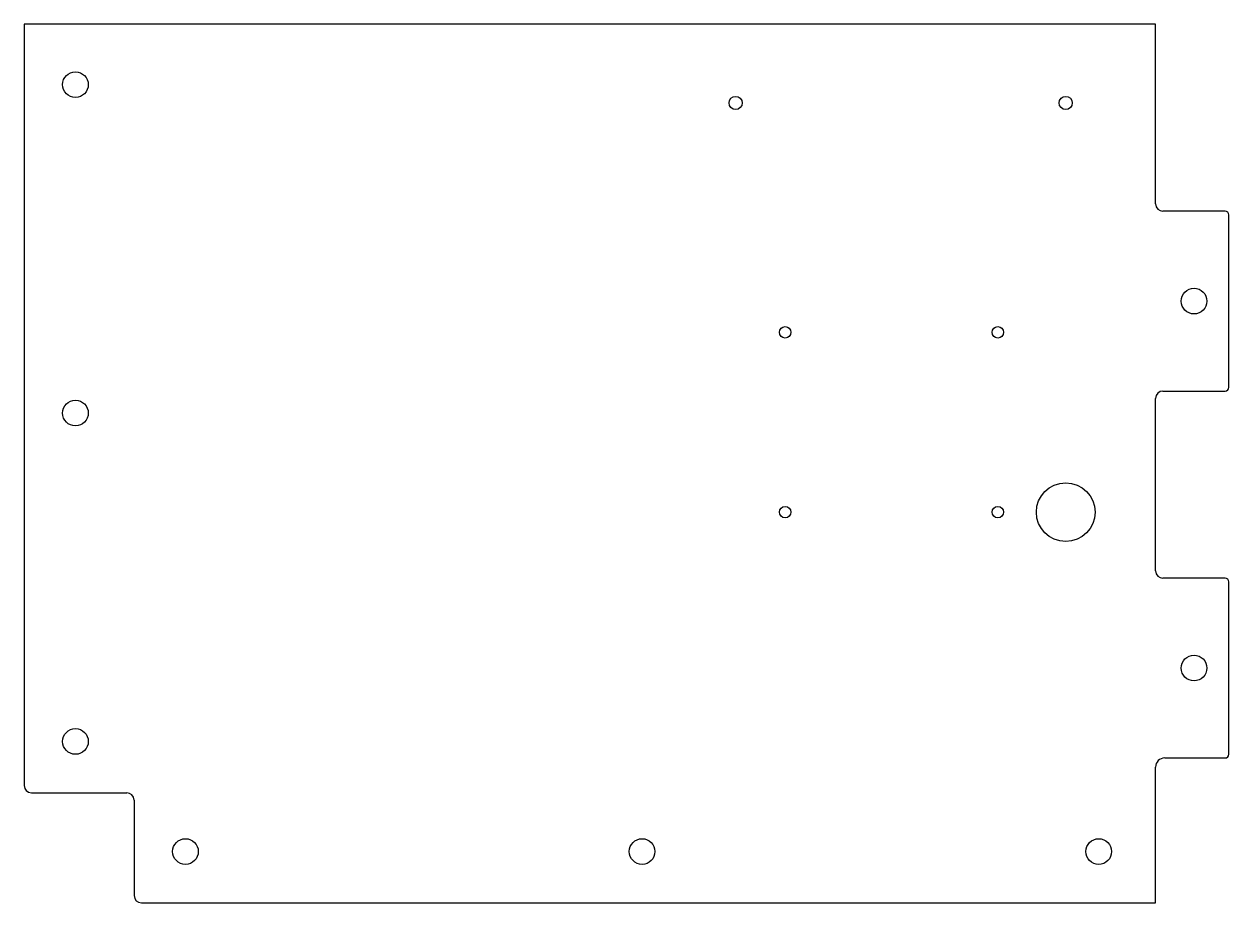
# Model space of a CAD drawing. Header units: millimetres. Extents: x -164 to 164, y -120 to 120.
import ezdxf

# ---------------------------------------------------------------- set-up
doc = ezdxf.new("R2010")
doc.units = ezdxf.units.MM
doc.layers.add('CUTOUTS', color=1, linetype='CONTINUOUS')
doc.layers.add('PERIMETER', color=5, linetype='CONTINUOUS')

msp = doc.modelspace()

# ---------------------------------------------------------------- linework, layer by layer
at = {"layer": 'CUTOUTS'}
for centre, radius in [((-150.25, 103.25), 3.5), ((29.75, 98.25), 1.8), ((119.75, 98.25), 1.8), ((154.75, 44.25), 3.5), ((43.25, 35.75), 1.55), ((101.25, 35.75), 1.55), ((-150.25, 13.75), 3.5), ((119.75, -13.25), 8), ((43.25, -13.25), 1.55), ((101.25, -13.25), 1.55), ((154.75, -55.75), 3.5), ((-150.25, -75.75), 3.5), ((-120.25, -105.75), 3.5), ((4.25, -105.75), 3.5), ((128.75, -105.75), 3.5)]:
    msp.add_circle(centre, radius, dxfattribs=at)
at = {"layer": 'PERIMETER'}
for p, q in [((144.25, 119.75), (-164.25, 119.75)), ((-164.25, 119.75), (-164.25, -87.75)), ((144.25, 70.75), (144.25, 119.75)), ((163.25, 68.75), (146.25, 68.75)), ((164.25, 20.75), (164.25, 67.75)), ((146.25, 19.75), (163.25, 19.75)), ((144.25, -29.25), (144.25, 17.75)), ((163.25, -31.25), (146.25, -31.25)), ((164.25, -79.25), (164.25, -32.25)), ((146.75, -80.25), (163.25, -80.25)), ((144.25, -119.75), (144.25, -82.75)), ((-162.25, -89.75), (-136.25, -89.75)), ((-134.25, -91.75), (-134.25, -117.75)), ((-132.25, -119.75), (144.25, -119.75))]:
    msp.add_line(p, q, dxfattribs=at)
for centre, radius, start, end in [((146.25, 70.75), 2, 180, 270), ((163.25, 67.75), 1, 0, 90), ((146.25, 17.75), 2, 90, 180), ((163.25, 20.75), 1, -90, 0), ((146.25, -29.25), 2, 180, 270), ((163.25, -32.25), 1, 0, 90), ((146.75, -82.75), 2.5, 90, 180), ((163.25, -79.25), 1, -90, 0), ((-162.25, -87.75), 2, 180, 270), ((-136.25, -91.75), 2, 0, 90), ((-132.25, -117.75), 2, 180, 270)]:
    msp.add_arc(centre, radius, start, end, dxfattribs=at)

doc.saveas('drawing.dxf')
